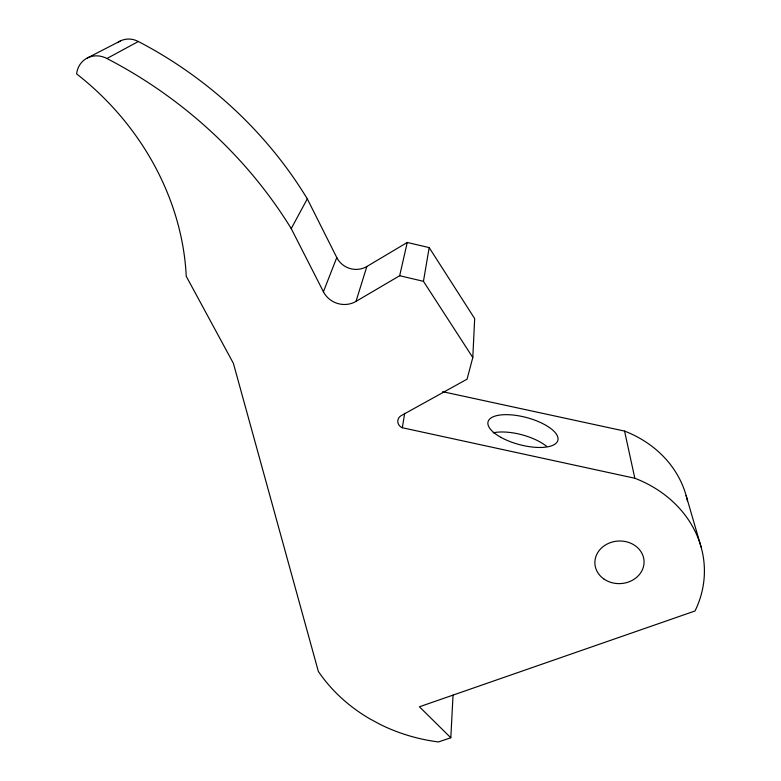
<?xml version="1.0" encoding="UTF-8"?>
<svg xmlns="http://www.w3.org/2000/svg" width="781" height="781" viewBox="0 0 781 781"><rect width="100%" height="100%" fill="white"/><g stroke="black" fill="none" stroke-linecap="round" stroke-linejoin="round"><path stroke-width="1.17" d="M450.813 737.762L419.426 706.785L695.012 610.986A117.853 102.038 -1.1 0 0 634.836 478.255L402.332 427.744A7.488 6.844 9.6 0 1 397.802 421.867A7.488 6.844 9.6 0 1 401.258 415.599L467.077 379.166L472.798 357.561L474.672 318.609L429.189 247.606L407.243 242.471L366.855 266.497L355.999 301.398A22.786 21.604 20.4 0 1 323.412 291.743L291.235 228.599A407.809 347.028 35.4 0 0 106.929 58.507A23.215 21.155 54.5 0 0 76.616 73.902A257.261 222.146 42.3 0 1 186.239 276.279L233.382 363.321L318.345 671.416A161.716 139.496 6.3 0 0 369.55 718.686L380.152 724.407A161.716 139.496 6.3 0 0 438.473 741.95L450.813 737.762L453.039 695.139M402.332 427.744L404.695 413.325M472.798 357.561L423.448 281.306L429.189 247.606M355.999 301.398L399.667 275.732L407.243 242.471M323.412 291.743L336.777 257.574L307.294 198.852A377.613 326.78 36.3 0 0 138.315 41.5A21.351 19.613 56.7 0 0 117.648 42.652M291.235 228.599L307.294 198.852M106.929 58.507L138.315 41.5M87.306 57.999L120.225 41.051M442.7 391.701L624.566 431.092A109.252 96.151 -1.9 0 1 687.456 501.002M399.667 275.732L423.448 281.306M686.108 495.505L701.113 547.081M624.566 431.092L634.836 478.255M493.172 432.82A35.926 14.37 15 0 1 546.632 446.361M366.855 266.497A21.028 20.15 21.3 0 1 336.777 257.574M500.933 437.36A36.131 13.999 14.9 0 0 557.634 441.05A36.131 13.999 14.9 0 0 510.286 414.799A36.131 13.999 14.9 0 0 500.933 437.36M604.172 579.199A24.601 21.302 -3 0 0 643.798 565.122A24.601 21.302 -3 0 0 610.439 542.61A24.601 21.302 -3 0 0 604.172 579.199"/></g></svg>
